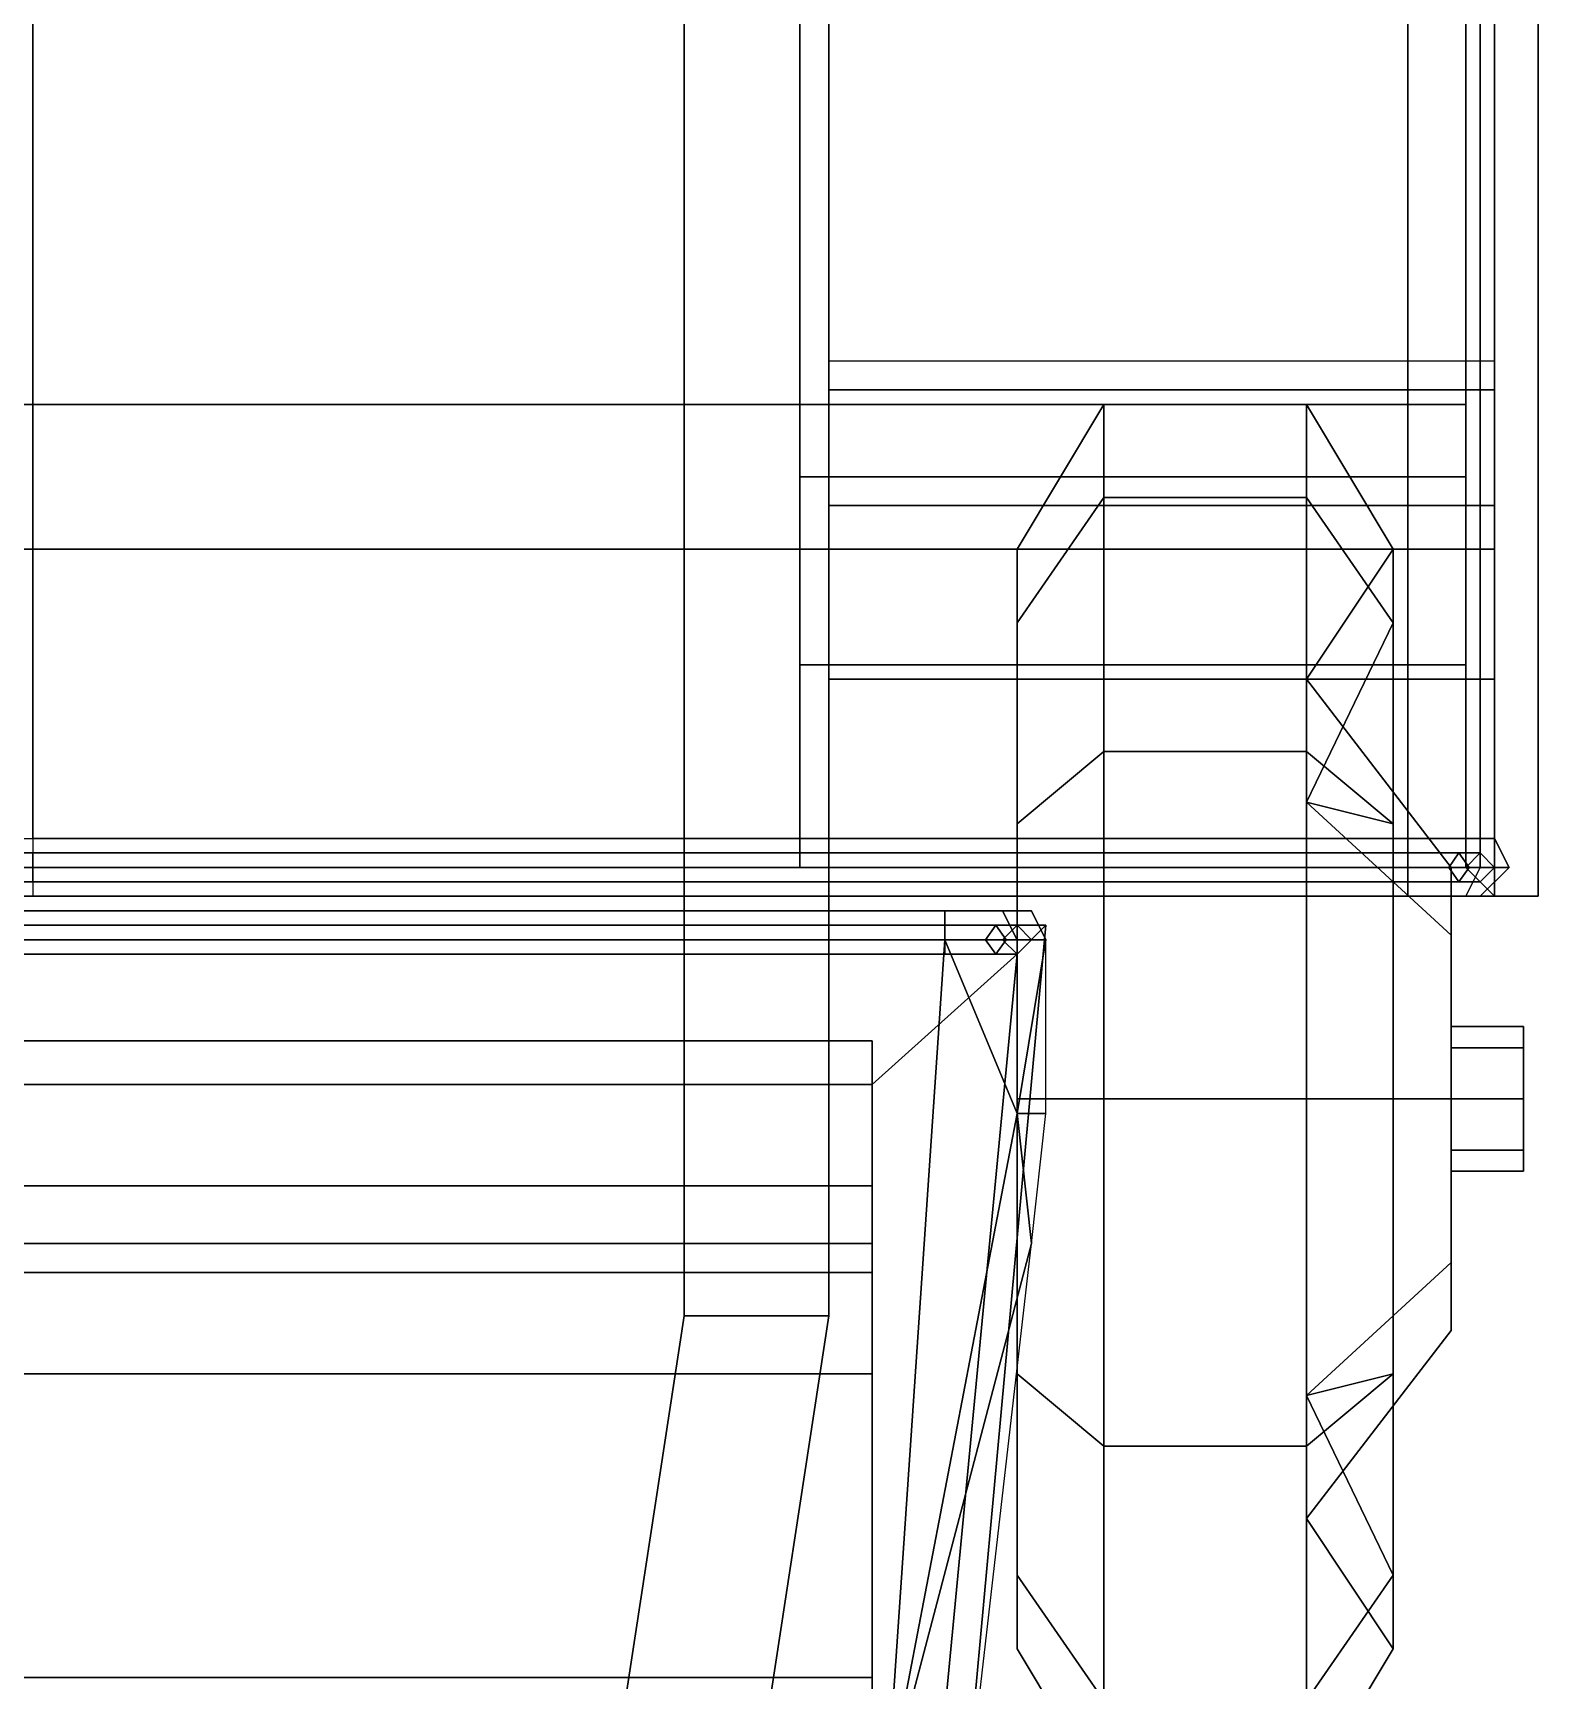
# Model space of a CAD drawing. Header units: millimetres. Extents: x -1 to 1, y -2.8 to 7.2.
# Drawn here: x 0 to 1.04, y -0.962 to 0.177 of the extents above; entities that cross this region are included whole.
import ezdxf

# ---------------------------------------------------------------- set-up
doc = ezdxf.new("R2010")
doc.units = ezdxf.units.MM
for name, color, linetype in [('cargo_box', 3, 'Continuous'), ('cargo_in', 1, 'Continuous'), ('frame', 5, 'Continuous'), ('internals', 5, 'Continuous'), ('tent', 1, 'Continuous'), ('wheels', 2, 'Continuous')]:
    doc.layers.add(name, color=color, linetype=linetype)

msp = doc.modelspace()

# ---------------------------------------------------------------- linework, layer by layer
for points in [[(0.7000000000000001, -0.4399999999999999, 1.64), (0.7000000000000001, -0.4399999999999999, 0.88), (-0.7000000000000001, -0.4399999999999999, 0.88), (-0.7000000000000001, -0.4399999999999999, 1.64)], [(0.7000000000000001, -0.4399999999999999, 0.88), (0.6, -1.53, 0.86), (-0.6, -1.53, 0.86), (-0.7000000000000001, -0.4399999999999999, 0.88)], [(-0.7000000000000003, -0.4399999999999999, 1.64), (-0.6800000000000002, -0.46, 1.64), (0.68, -0.4599999999999997, 1.64), (0.7000000000000001, -0.4399999999999999, 1.64)], [(0.63, -0.44, 2.51), (0.63, -0.45, 2.5), (-0.63, -0.45, 2.5), (-0.63, -0.44, 2.51)], [(0.63, -0.45, 2.52), (0.63, -0.44, 2.51), (-0.63, -0.44, 2.51), (-0.63, -0.45, 2.52)], [(0.68, -0.46, 1.64), (0.58, -1.51, 1.64), (0.6, -1.53, 1.64), (0.7000000000000001, -0.4399999999999999, 1.64)], [(0.6, -1.53, 1.64), (0.6, -1.53, 0.86), (0.7000000000000001, -0.4399999999999999, 0.88), (0.7000000000000001, -0.4399999999999999, 1.64)], [(0.6724264068711928, -0.4499999999999998, 2.502426406871193), (0.6653553390593274, -0.4399999999999998, 2.495355339059327), (0.63, -0.4399999999999998, 2.51), (0.6299999999999999, -0.4499999999999998, 2.52)], [(0.6653553390593274, -0.4399999999999998, 2.495355339059327), (0.6582842712474618, -0.4499999999999998, 2.488284271247462), (0.6299999999999999, -0.4499999999999998, 2.5), (0.63, -0.4399999999999998, 2.51)], [(0.68, -0.4399999999999999, 2.46), (0.6699999999999999, -0.4499999999999998, 2.46), (0.6582842712474618, -0.4499999999999998, 2.488284271247462), (0.6653553390593274, -0.4399999999999998, 2.495355339059327)], [(0.69, -0.4499999999999999, 2.46), (0.68, -0.4399999999999999, 2.46), (0.6653553390593274, -0.4399999999999998, 2.495355339059327), (0.6724264068711928, -0.4499999999999998, 2.502426406871193)], [(0.6800000000000002, -0.4400000000000001, 1.64), (0.67, -0.4500000000000001, 1.64), (0.67, -0.4500000000000001, 2.46), (0.6800000000000002, -0.4400000000000001, 2.46)], [(0.6900000000000001, -0.4500000000000001, 1.64), (0.6800000000000002, -0.4400000000000001, 1.64), (0.6800000000000002, -0.4400000000000001, 2.46), (0.6900000000000001, -0.4500000000000001, 2.46)], [(0.63, -0.46, 2.51), (0.63, -0.45, 2.52), (-0.63, -0.45, 2.52), (-0.63, -0.46, 2.51)], [(0.63, -0.45, 2.5), (0.63, -0.46, 2.51), (-0.63, -0.46, 2.51), (-0.63, -0.45, 2.5)], [(0.6582842712474618, -0.4499999999999998, 2.488284271247462), (0.6653553390593273, -0.4599999999999999, 2.495355339059327), (0.6299999999999999, -0.4599999999999999, 2.51), (0.6299999999999999, -0.4499999999999998, 2.5)], [(0.6653553390593273, -0.4599999999999999, 2.495355339059327), (0.6724264068711928, -0.4499999999999998, 2.502426406871193), (0.6299999999999999, -0.4499999999999998, 2.52), (0.6299999999999999, -0.4599999999999999, 2.51)], [(0.6699999999999999, -0.4499999999999998, 2.46), (0.6799999999999999, -0.4599999999999999, 2.46), (0.6653553390593273, -0.4599999999999999, 2.495355339059327), (0.6582842712474618, -0.4499999999999998, 2.488284271247462)], [(0.6799999999999999, -0.4599999999999999, 2.46), (0.69, -0.4499999999999999, 2.46), (0.6724264068711928, -0.4499999999999998, 2.502426406871193), (0.6653553390593273, -0.4599999999999999, 2.495355339059327)], [(0.67, -0.4500000000000001, 1.64), (0.68, -0.4600000000000001, 1.64), (0.68, -0.4600000000000001, 2.46), (0.67, -0.4500000000000001, 2.46)], [(0.68, -0.4600000000000001, 1.64), (0.6900000000000001, -0.4500000000000001, 1.64), (0.6900000000000001, -0.4500000000000001, 2.46), (0.68, -0.4600000000000001, 2.46)]]:
    msp.add_3dface(points)
at = {"layer": 'cargo_box'}
for points in [[(1.01, 2.74, 1.63), (1.01, -0.4199999999999999, 1.63), (1.04, -0.4199999999999999, 1.63), (1.04, 2.77, 1.63)], [(1.04, 2.77, 1.53), (1.04, -0.4199999999999999, 1.53), (1.01, -0.4199999999999999, 1.53), (1.01, 2.74, 1.53)], [(1.04, -0.4199999999999999, 1.63), (1.04, -0.4199999999999999, 1.53), (1.04, 2.77, 1.53), (1.04, 2.77, 1.63)], [(0.99, -0.3999999999999999, 1.7), (1.01, -0.4199999999999999, 1.7), (1.01, 2.74, 1.7), (0.99, 2.72, 1.7)], [(1.01, -0.4199999999999999, 1.53), (1.01, 0.7300000000000002, 1.25), (1.01, 2.05, 1.25), (1.01, 2.74, 1.53)], [(1.01, -0.4199999999999999, 1.7), (1.01, -0.4199999999999999, 1.63), (1.01, 2.74, 1.63), (1.01, 2.74, 1.7)], [(1.01, -0.4199999999999999, 1.53), (1.01, 0.6, 1.18), (1.01, 0.7300000000000002, 1.25), (1.01, -0.4199999999999999, 1.53)], [(1.01, -0.4199999999999999, 1.53), (1.01, 0.4800000000000001, 1.09), (1.01, 0.6, 1.18), (1.01, -0.4199999999999999, 1.53)], [(1.01, -0.4199999999999999, 1.53), (1.01, 0.4000000000000001, 0.97), (1.01, 0.4800000000000001, 1.09), (1.01, -0.4199999999999999, 1.53)], [(1.01, -0.07, 0.9700000000000002), (1.01, -0.05000000000000004, 0.88), (1.01, 0.3599999999999999, 0.88), (1.01, 0.3999999999999999, 0.9700000000000002)], [(1.01, -0.1499999999999999, 1.11), (1.01, -0.06999999999999984, 0.97), (1.01, 0.3999999999999992, 0.9699999999999988)], [(1.01, -0.4199999999999999, 1.53), (1.01, -0.27, 1.21), (1.01, -0.1499999999999999, 1.11), (1.01, 0.4000000000000001, 0.97)], [(0.5500000000000003, -0.06999999999999984, 0.97), (0.5500000000000003, -0.04999999999999988, 0.8799999999999998), (1.01, -0.05000000000000004, 0.88), (1.01, -0.06999999999999984, 0.97)], [(0.5500000000000003, -0.1499999999999999, 1.11), (0.5500000000000003, -0.06999999999999984, 0.97), (1.01, -0.06999999999999984, 0.97), (1.01, -0.1499999999999999, 1.11)], [(0.5500000000000003, -0.2699999999999991, 1.21), (0.5500000000000003, -0.1499999999999999, 1.11), (1.01, -0.1499999999999999, 1.11), (1.01, -0.27, 1.21)], [(0.55, -0.3999999999999999, 1.27), (0.5500000000000003, -0.2699999999999991, 1.21), (1.01, -0.27, 1.21), (1.01, -0.3999999999999999, 1.27)], [(1.01, -0.4199999999999999, 1.53), (1.01, -0.3999999999999999, 1.27), (1.01, -0.27, 1.21), (1.01, -0.4199999999999999, 1.53)], [(0, -0.39, 2.81), (0, -0.4, 2.799999999999999), (-0.95, -0.4, 2.56), (-0.95, -0.39, 2.57)], [(0, -0.4, 2.82), (0, -0.39, 2.81), (-0.95, -0.39, 2.57), (-0.95, -0.4, 2.58)], [(0, -0.39, 2.81), (0, -0.4, 2.82), (0.95, -0.4000000000000001, 2.58), (0.95, -0.3900000000000001, 2.57)], [(0, -0.4, 2.799999999999999), (0, -0.39, 2.81), (0.95, -0.3900000000000001, 2.57), (0.95, -0.4000000000000001, 2.56)], [(0.9853553390593275, -0.3899999999999998, 2.555355339059327), (0.9782842712474618, -0.3999999999999999, 2.548284271247462), (0.9499999999999998, -0.3999999999999999, 2.56), (0.95, -0.3899999999999998, 2.569999999999999)], [(0.9924264068711928, -0.3999999999999999, 2.562426406871193), (0.9853553390593275, -0.3899999999999998, 2.555355339059327), (0.95, -0.3899999999999998, 2.569999999999999), (0.9499999999999998, -0.3999999999999999, 2.58)], [(1, -0.3899999999999999, 2.52), (0.9899999999999998, -0.3999999999999999, 2.52), (0.9782842712474618, -0.3999999999999999, 2.548284271247462), (0.9853553390593275, -0.3899999999999998, 2.555355339059327)], [(1.01, -0.3999999999999999, 2.52), (1, -0.3899999999999999, 2.52), (0.9853553390593275, -0.3899999999999998, 2.555355339059327), (0.9924264068711928, -0.3999999999999999, 2.562426406871193)], [(1, -0.3900000000000001, 1.7), (0.99, -0.4000000000000001, 1.7), (0.99, -0.4000000000000001, 2.52), (1, -0.3900000000000001, 2.52)], [(1.01, -0.4000000000000001, 1.7), (1, -0.3900000000000001, 1.7), (1, -0.3900000000000001, 2.52), (1.01, -0.4000000000000001, 2.52)], [(-0.99, -0.3999999999999999, 1.7), (-1.01, -0.4199999999999999, 1.7), (1.01, -0.4199999999999999, 1.7), (0.99, -0.3999999999999999, 1.7)], [(0, -0.4, 2.799999999999999), (0, -0.41, 2.81), (-0.95, -0.41, 2.57), (-0.95, -0.4, 2.56)], [(0, -0.41, 2.81), (0, -0.4, 2.82), (-0.95, -0.4, 2.58), (-0.95, -0.41, 2.57)], [(0, -0.4, 2.82), (0, -0.41, 2.81), (0.95, -0.4100000000000001, 2.57), (0.95, -0.4000000000000001, 2.58)], [(0, -0.41, 2.81), (0, -0.4, 2.799999999999999), (0.95, -0.4000000000000001, 2.56), (0.95, -0.4100000000000001, 2.57)], [(0.55, -0.42, 1.27), (0.55, -0.3999999999999999, 1.27), (1.01, -0.3999999999999999, 1.27), (1.01, -0.42, 1.27)], [(0.9853553390593273, -0.4099999999999999, 2.555355339059327), (0.9924264068711928, -0.3999999999999999, 2.562426406871193), (0.9499999999999998, -0.3999999999999999, 2.58), (0.9499999999999998, -0.4099999999999999, 2.569999999999999)], [(0.9782842712474618, -0.3999999999999999, 2.548284271247462), (0.9853553390593273, -0.4099999999999999, 2.555355339059327), (0.9499999999999998, -0.4099999999999999, 2.569999999999999), (0.9499999999999998, -0.3999999999999999, 2.56)], [(0.9899999999999998, -0.3999999999999999, 2.52), (1, -0.4099999999999999, 2.52), (0.9853553390593273, -0.4099999999999999, 2.555355339059327), (0.9782842712474618, -0.3999999999999999, 2.548284271247462)], [(1, -0.4099999999999999, 2.52), (1.01, -0.3999999999999999, 2.52), (0.9924264068711928, -0.3999999999999999, 2.562426406871193), (0.9853553390593273, -0.4099999999999999, 2.555355339059327)], [(0.99, -0.4000000000000001, 1.7), (1, -0.4100000000000001, 1.7), (1, -0.4100000000000001, 2.52), (0.99, -0.4000000000000001, 2.52)], [(1, -0.4100000000000001, 1.7), (1.01, -0.4000000000000001, 1.7), (1.01, -0.4000000000000001, 2.52), (1, -0.4100000000000001, 2.52)], [(1.01, -0.4199999999999999, 1.53), (1.01, -0.42, 1.27), (1.01, -0.3999999999999999, 1.27), (1.01, -0.4199999999999999, 1.53)], [(-1.01, -0.4199999999999999, 1.7), (-1.01, -0.4199999999999999, 1.27), (1.01, -0.42, 1.27), (1.01, -0.4199999999999999, 1.7)], [(1.01, -0.4199999999999999, 1.63), (1.01, -0.4199999999999999, 1.53), (1.04, -0.4199999999999999, 1.53), (1.04, -0.4199999999999999, 1.63)]]:
    msp.add_3dface(points, dxfattribs=at)
at = {"layer": 'cargo_in'}
for points in [[(0.99, 2.05, 1.27), (0.99, 0.73, 1.27), (0.99, -0.3999999999999999, 1.7), (0.99, 2.72, 1.7)], [(0.99, 0.6, 1.2), (0.99, -0.2600000000000001, 1.22), (0.99, -0.4, 1.29), (0.99, 0.73, 1.27)], [(0.99, 0.73, 1.27), (0.99, -0.3999999999999997, 1.29), (0.99, -0.3999999999999999, 1.7), (0.99, 0.73, 1.27)], [(0.99, 0.47, 1.1), (0.99, -0.130000000000001, 1.110000000000001), (0.99, -0.2600000000000002, 1.22), (0.99, 0.6, 1.2)], [(0.9900000000000001, 0.4199999999999996, 1.020000000000001), (0.9900000000000001, -0.08000000000000032, 1.020000000000001), (0.99, -0.1300000000000003, 1.11), (0.99, 0.47, 1.1)], [(-0.5299999999999999, 0.4200000000000008, 1.019999999999999), (-0.5299999999999999, -0.0799999999999992, 1.019999999999999), (0.5300000000000001, -0.07999999999999963, 1.02), (0.53, 0.4199999999999999, 1.02)], [(0.53, 0.4199999999999999, 1.02), (0.53, -0.08000000000000002, 1.02), (0.99, -0.08000000000000002, 1.02), (0.99, 0.4199999999999999, 1.02)], [(-0.53, -0.07999999999999857, 1.019999999999999), (-0.53, -0.3999999999999999, 1.02), (0.5300000000000001, -0.3999999999999999, 1.02), (0.53, -0.0799999999999994, 1.02)], [(0.99, -0.1300000000000003, 1.11), (0.9900000000000001, -0.07999999999999963, 1.02), (0.5300000000000001, -0.07999999999999963, 1.02), (0.53, -0.1300000000000003, 1.11)], [(0.53, -0.4, 1.29), (0.53, -0.2600000000000002, 1.22), (0.53, -0.08000000000000002, 1.02), (0.53, -0.3999999999999999, 1.02)], [(0.53, -0.1300000000000003, 1.11), (0.53, -0.1300000000000003, 1.11), (0.53, -0.08000000000000002, 1.02), (0.53, -0.2600000000000002, 1.22)], [(0.99, -0.2600000000000002, 1.22), (0.99, -0.1300000000000003, 1.11), (0.53, -0.1300000000000003, 1.11), (0.53, -0.2600000000000002, 1.22)], [(0.99, -0.4, 1.29), (0.99, -0.2600000000000002, 1.22), (0.53, -0.2600000000000002, 1.22), (0.53, -0.4, 1.29)], [(-0.99, -0.4, 1.29), (-0.99, -0.3999999999999999, 1.7), (0.99, -0.3999999999999999, 1.7), (0.99, -0.4, 1.29)], [(-0.53, -0.3999999999999999, 1.02), (-0.53, -0.4, 1.29), (0.53, -0.4, 1.29), (0.53, -0.3999999999999999, 1.02)]]:
    msp.add_3dface(points, dxfattribs=at)
at = {"layer": 'frame'}
for points in [[(0.55, 2.399999999999999, 0.79), (0.55, -0.71, 0.6900000000000001), (0.45, -0.71, 0.6900000000000001), (0.45, 2.3, 0.79)], [(0.45, 2.3, 0.96), (0.45, -0.71, 0.86), (0.55, -0.71, 0.86), (0.55, 2.399999999999999, 0.96)], [(0.55, -0.71, 0.86), (0.55, -0.71, 0.6900000000000001), (0.55, 2.399999999999999, 0.79), (0.55, 2.399999999999999, 0.96)], [(0.45, 2.3, 0.79), (0.45, -0.71, 0.6900000000000001), (0.45, -0.71, 0.86), (0.45, 2.3, 0.96)], [(0.2999999999999999, -1.69, 0.6900000000000001), (0.2999999999999999, -1.69, 0.86), (0.45, -0.71, 0.86), (0.45, -0.71, 0.6900000000000001)], [(0.45, -0.71, 0.86), (0.2999999999999999, -1.69, 0.86), (0.4, -1.69, 0.86), (0.55, -0.71, 0.8599999999999999)], [(0.55, -0.71, 0.69), (0.4, -1.69, 0.6900000000000001), (0.2999999999999999, -1.69, 0.6900000000000001), (0.45, -0.71, 0.6900000000000001)], [(0.55, -0.71, 0.8599999999999999), (0.4, -1.69, 0.86), (0.4, -1.69, 0.6900000000000001), (0.55, -0.71, 0.69)]]:
    msp.add_3dface(points, dxfattribs=at)
at = {"layer": 'internals'}
for points in [[(0.68, -0.4600000000000001, 0.91), (0.68, -0.46, 1.64), (-0.68, -0.46, 1.64), (-0.68, -0.4599999999999999, 0.91)], [(-0.68, -0.4599999999999999, 0.91), (-0.58, -0.55, 0.9100000000000001), (0.58, -0.55, 0.9100000000000001), (0.68, -0.4600000000000001, 0.91)], [(0.58, -0.96, 0.91), (0.58, -1.51, 0.91), (0.68, -0.4600000000000001, 0.91), (0.5800000000000001, -0.55, 0.91)], [(0.58, -1.51, 0.91), (0.58, -1.51, 1.64), (0.6800000000000002, -0.46, 1.64), (0.68, -0.4600000000000002, 0.91)], [(-0.58, -0.52, 1.81), (-0.58, -0.62, 1.83), (0.58, -0.62, 1.83), (0.58, -0.52, 1.81)], [(-0.58, -0.55, 1.41), (-0.58, -0.52, 1.81), (0.58, -0.52, 1.81), (0.58, -0.55, 1.41)], [(0.5800000000000001, -0.62, 1.83), (0.58, -0.68, 1.81), (0.58, -0.55, 1.41), (0.58, -0.52, 1.81)], [(-0.58, -0.55, 0.91), (-0.58, -0.55, 1.41), (0.58, -0.55, 1.41), (0.58, -0.55, 0.91)], [(0.58, -0.96, 1.36), (0.58, -0.96, 0.91), (0.5800000000000001, -0.55, 0.91), (0.58, -0.75, 1.36)], [(0.58, -0.68, 1.81), (0.58, -0.75, 1.36), (0.5800000000000001, -0.55, 0.91), (0.58, -0.55, 1.41)], [(-0.58, -0.62, 1.83), (-0.58, -0.66, 1.83), (0.58, -0.66, 1.83), (0.58, -0.62, 1.83)], [(0.58, -0.66, 1.83), (0.58, -0.68, 1.81), (0.5800000000000001, -0.62, 1.83)], [(-0.58, -0.66, 1.83), (-0.58, -0.68, 1.81), (0.58, -0.68, 1.81), (0.58, -0.66, 1.83)], [(-0.58, -0.68, 1.81), (-0.58, -0.75, 1.36), (0.58, -0.75, 1.36), (0.58, -0.68, 1.81)], [(-0.58, -0.75, 1.36), (-0.58, -0.96, 1.36), (0.58, -0.96, 1.36), (0.58, -0.75, 1.36)], [(-0.58, -0.96, 0.91), (-0.58, -1.51, 0.91), (0.58, -1.51, 0.91), (0.58, -0.96, 0.91)], [(-0.58, -0.96, 1.36), (-0.58, -0.96, 0.91), (0.58, -0.96, 0.91), (0.58, -0.96, 1.36)]]:
    msp.add_3dface(points, dxfattribs=at)
at = {"layer": 'tent'}
for points in [[(1.01, -0.3800000000000001, 1.7), (1.01, 0.62, 1.7), (1.01, 0.2000000000000002, 2.34), (1.01, 0.04000000000000004, 2.34)], [(-0.95, 0.4199999999999999, 2.54), (-0.95, -0.1799999999999999, 2.54), (0, -0.1799999999999999, 2.78), (0, 0.4199999999999999, 2.78)], [(0.9499999999999998, -0.1799999999999997, 2.54), (0.95, 0.4199999999999999, 2.54), (3.673819061467131e-17, 0.4199999999999999, 2.78), (-3.673819061467131e-17, -0.1799999999999997, 2.78)], [(0.9999999999999999, -0.1799999999999997, 2.52), (1, 0.4199999999999999, 2.52), (0.95, 0.4199999999999999, 2.54), (0.9499999999999998, -0.1799999999999997, 2.54)], [(1.01, -0.1799999999999997, 2.49), (1.01, 0.4199999999999999, 2.49), (1, 0.4199999999999999, 2.52), (0.9999999999999999, -0.1799999999999997, 2.52)], [(1.01, 0.04000000000000004, 2.44), (1.01, 0.2000000000000002, 2.44), (1.01, 0.4199999999999999, 2.49), (1.01, -0.1799999999999999, 2.49)], [(1.01, 0.04000000000000004, 2.34), (1.01, 0.04000000000000004, 2.34), (1.01, 0.02000000000000046, 2.36), (1.01, -0.3800000000000001, 1.7)], [(1.01, -0.1799999999999999, 2.49), (1.01, 0.02000000000000046, 2.42), (1.01, 0.04000000000000004, 2.44), (1.01, -0.1799999999999999, 2.49)], [(1.01, -0.3800000000000001, 1.7), (1.01, 0.02000000000000046, 2.36), (1.01, 0.02000000000000046, 2.42), (1.01, -0.1799999999999999, 2.49)], [(-0.95, -0.1799999999999999, 2.54), (-0.95, -0.3800000000000001, 2.57), (0, -0.3800000000000001, 2.81), (0, -0.1799999999999999, 2.78)], [(0.95, -0.3800000000000001, 2.57), (0.95, -0.1799999999999999, 2.54), (0, -0.1799999999999999, 2.78), (0, -0.3800000000000001, 2.81)], [(1, -0.3800000000000001, 2.55), (1, -0.1799999999999999, 2.52), (0.95, -0.1799999999999999, 2.54), (0.95, -0.3800000000000001, 2.57)], [(1.01, -0.3800000000000001, 2.52), (1.01, -0.1799999999999999, 2.49), (1, -0.1799999999999999, 2.52), (1, -0.3800000000000001, 2.55)], [(1.01, -0.3800000000000001, 1.7), (1.01, -0.3800000000000001, 1.7), (1.01, -0.1799999999999999, 2.49), (1.01, -0.3800000000000001, 2.52)], [(1.01, -0.3800000000000001, 1.7), (1.01, -0.3800000000000001, 1.7), (1.01, -0.1799999999999999, 2.49), (1.01, -0.3800000000000001, 2.52)], [(0.9499999999999994, -0.4000000000000004, 2.59), (0.9499999999999994, -0.3799999999999999, 2.57), (-5.229069130821551e-16, -0.3799999999999999, 2.81), (-5.253561257897999e-16, -0.4000000000000004, 2.83)], [(0.9999999999999994, -0.4000000000000004, 2.57), (0.9999999999999994, -0.3799999999999999, 2.55), (0.9499999999999994, -0.3799999999999999, 2.57), (0.9499999999999994, -0.4000000000000004, 2.59)], [(1.019999999999999, -0.4000000000000004, 2.52), (1.01, -0.3799999999999999, 2.52), (0.9999999999999994, -0.3799999999999999, 2.55), (0.9999999999999994, -0.4000000000000004, 2.57)], [(1.019999999999999, -0.4000000000000004, 1.7), (1.01, -0.3799999999999999, 1.7), (1.01, -0.3799999999999999, 2.52), (1.019999999999999, -0.4000000000000004, 2.52)], [(0.9499999999999994, -0.4200000000000008, 2.57), (0.9499999999999994, -0.4000000000000004, 2.59), (-5.253561257897999e-16, -0.4000000000000004, 2.83), (-5.278053384974446e-16, -0.4200000000000008, 2.81)], [(0.9899999999999994, -0.4200000000000008, 2.55), (0.9999999999999994, -0.4000000000000004, 2.57), (0.9499999999999994, -0.4000000000000004, 2.59), (0.9499999999999994, -0.4200000000000008, 2.57)], [(0.9999999999999994, -0.4200000000000008, 2.52), (1.019999999999999, -0.4000000000000004, 2.52), (0.9999999999999994, -0.4000000000000004, 2.57), (0.9899999999999994, -0.4200000000000008, 2.55)], [(0.9999999999999994, -0.4200000000000008, 1.7), (1.019999999999999, -0.4000000000000004, 1.7), (1.019999999999999, -0.4000000000000004, 2.52), (0.9999999999999994, -0.4200000000000008, 2.52)], [(-1.000000000000001, -0.4200000000000008, 2.52), (0.9999999999999994, -0.4200000000000008, 2.52), (0.9899999999999994, -0.4200000000000008, 2.55), (-0.9900000000000005, -0.4200000000000008, 2.55)], [(-0.08000000000000007, -0.4200000000000004, 2.44), (0.08000000000000007, -0.4200000000000004, 2.44), (0.9999999999999993, -0.4200000000000008, 2.52), (-1.000000000000001, -0.4200000000000008, 2.52)], [(-1.000000000000001, -0.4200000000000008, 1.7), (0.9999999999999994, -0.4200000000000008, 1.7), (0.08000000000000007, -0.4200000000000004, 2.34), (-0.08000000000000007, -0.4200000000000004, 2.34)], [(-0.9900000000000005, -0.4200000000000008, 2.55), (0.9899999999999994, -0.4200000000000008, 2.55), (0.9499999999999994, -0.4200000000000008, 2.57), (-0.9500000000000005, -0.4200000000000008, 2.57)], [(-0.9500000000000005, -0.4200000000000008, 2.57), (-0.9500000000000005, -0.4200000000000008, 2.57), (0.9499999999999994, -0.4200000000000008, 2.57), (-5.278053384974446e-16, -0.4200000000000008, 2.81)], [(0.9999999999999994, -0.4200000000000008, 1.7), (0.9999999999999994, -0.4200000000000008, 1.7), (0.1000000000000001, -0.4200000000000004, 2.36), (0.08000000000000007, -0.4200000000000004, 2.34)], [(0.1000000000000001, -0.4200000000000004, 2.42), (0.1000000000000001, -0.4200000000000004, 2.42), (0.9999999999999994, -0.4200000000000008, 2.52), (0.08000000000000007, -0.4200000000000004, 2.44)], [(0.1000000000000001, -0.4200000000000004, 2.36), (0.9999999999999994, -0.4200000000000008, 1.7), (0.9999999999999993, -0.4200000000000008, 2.52), (0.1000000000000001, -0.4200000000000004, 2.42)], [(0.6900000000000001, -0.43, 1.64), (-0.6900000000000001, -0.43, 1.64), (-0.08000000000000013, -0.4299999999999997, 2.34), (0.08000000000000002, -0.4299999999999997, 2.34)], [(0.08000000000000002, -0.4299999999999997, 2.44), (-0.08000000000000013, -0.4299999999999997, 2.44), (-0.67, -0.43, 2.5), (0.67, -0.43, 2.5)], [(0.67, -0.43, 2.5), (-0.67, -0.43, 2.5), (-0.63, -0.43, 2.52), (0.6299999999999999, -0.43, 2.52)], [(-0.63, -0.43, 2.52), (-0.63, -0.45, 2.53), (0.63, -0.4499999999999998, 2.53), (0.63, -0.43, 2.52)], [(0.6900000000000001, -0.43, 1.64), (0.08000000000000002, -0.4299999999999997, 2.34), (0.1, -0.4299999999999997, 2.36), (0.6900000000000001, -0.43, 1.64)], [(0.67, -0.43, 2.5), (0.1, -0.4299999999999997, 2.42), (0.08000000000000002, -0.4299999999999997, 2.44), (0.67, -0.43, 2.5)], [(0.6900000000000001, -0.43, 1.64), (0.1, -0.4299999999999997, 2.36), (0.1, -0.4299999999999997, 2.42), (0.6900000000000002, -0.43, 2.45)], [(0.6900000000000002, -0.43, 2.45), (0.09999999999999998, -0.4299999999999997, 2.42), (0.09999999999999994, -0.4299999999999997, 2.42), (0.6700000000000002, -0.43, 2.5)], [(0.63, -0.43, 2.52), (0.63, -0.4499999999999998, 2.53), (0.68, -0.4499999999999998, 2.51), (0.67, -0.43, 2.5)], [(0.6700000000000003, -0.43, 2.5), (0.68, -0.4499999999999998, 2.51), (0.7000000000000001, -0.45, 2.46), (0.6900000000000002, -0.43, 2.45)], [(0.6900000000000002, -0.43, 2.45), (0.7000000000000001, -0.45, 2.46), (0.7000000000000001, -0.4499999999999998, 1.64), (0.6900000000000001, -0.43, 1.64)], [(-0.63, -0.45, 2.53), (-0.59, -1.04, 2.42), (0.59, -1.04, 2.42), (0.63, -0.45, 2.53)], [(0.63, -0.45, 2.53), (0.59, -1.04, 2.42), (0.59, -1.04, 2.42), (0.68, -0.5700000000000001, 2.46)], [(0.63, -0.45, 2.53), (0.68, -0.5700000000000001, 2.46), (0.68, -0.5700000000000001, 2.46), (0.6800000000000003, -0.4499999999999998, 2.51)], [(0.7000000000000001, -0.45, 2.46), (0.68, -0.5700000000000001, 2.46), (0.7000000000000001, -0.5700000000000001, 1.64), (0.7000000000000001, -0.4499999999999998, 1.64)], [(0.6800000000000003, -0.4499999999999998, 2.51), (0.68, -0.5700000000000001, 2.46), (0.68, -0.5700000000000001, 2.46), (0.7000000000000001, -0.45, 2.46)], [(0.59, -1.04, 2.42), (0.59, -1.04, 2.42), (0.6900000000000001, -0.66, 2.325), (0.68, -0.5700000000000001, 2.46)], [(0.6900000000000001, -0.66, 2.325), (0.7000000000000001, -0.5700000000000001, 1.64), (0.7000000000000001, -0.5700000000000001, 1.64), (0.68, -0.5700000000000001, 2.46)], [(0.59, -1.04, 2.42), (0.59, -1.53, 2.19), (0.5899999999999999, -1.53, 2.14), (0.6900000000000001, -0.66, 2.325)]]:
    msp.add_3dface(points, dxfattribs=at)
at = {"layer": 'wheels'}
for points in [[(0.7400000000000001, -0.08000000000000007, 0.8200000000000003), (0.74, -0.1443078061834694, 0.5800000000000004), (0.68, -0.2309103465619133, 0.6300000000000003), (0.68, -0.1800000000000002, 0.8200000000000003)], [(0.74, -0.1443078061834697, 1.06), (0.7400000000000001, -0.08000000000000007, 0.8200000000000003), (0.68, -0.1800000000000002, 0.8200000000000003), (0.68, -0.2309103465619136, 1.01)], [(0.74, -0.1443078061834696, 0.5800000000000003), (0.74, -0.08000000000000007, 0.8200000000000001), (0.88, -0.08000000000000007, 0.8200000000000001), (0.88, -0.1443078061834696, 0.5800000000000003)], [(0.74, -0.08000000000000007, 0.8200000000000001), (0.74, -0.1443078061834696, 1.06), (0.88, -0.1443078061834696, 1.06), (0.88, -0.08000000000000007, 0.8200000000000001)], [(0.88, -0.1443078061834696, 0.5800000000000003), (0.88, -0.08000000000000007, 0.8200000000000001), (0.94, -0.1800000000000003, 0.8200000000000001), (0.94, -0.2309103465619134, 0.6300000000000001)], [(0.88, -0.08000000000000007, 0.8200000000000001), (0.88, -0.1443078061834696, 1.06), (0.94, -0.2309103465619134, 1.01), (0.94, -0.1800000000000003, 0.8200000000000001)], [(0.74, -0.1443078061834694, 0.5800000000000004), (0.74, -0.32, 0.4043078061834696), (0.68, -0.37, 0.4909103465619135), (0.68, -0.2309103465619133, 0.6300000000000003)], [(0.74, -0.3200000000000003, 1.235692193816531), (0.74, -0.1443078061834697, 1.06), (0.68, -0.2309103465619136, 1.01), (0.68, -0.3700000000000002, 1.149089653438087)], [(0.74, -0.3200000000000002, 0.4043078061834696), (0.74, -0.1443078061834696, 0.5800000000000003), (0.88, -0.1443078061834696, 0.5800000000000003), (0.88, -0.3200000000000002, 0.4043078061834696)], [(0.74, -0.1443078061834696, 1.06), (0.74, -0.3200000000000002, 1.235692193816531), (0.88, -0.3200000000000002, 1.235692193816531), (0.88, -0.1443078061834696, 1.06)], [(0.88, -0.3200000000000002, 0.4043078061834696), (0.88, -0.1443078061834696, 0.5800000000000003), (0.94, -0.2309103465619134, 0.6300000000000001), (0.94, -0.3700000000000002, 0.4909103465619134)], [(0.88, -0.1443078061834696, 1.06), (0.88, -0.3200000000000002, 1.235692193816531), (0.94, -0.3700000000000002, 1.149089653438087), (0.94, -0.2309103465619134, 1.01)], [(0.6799999999999998, -0.8890896534380869, 1.01), (0.68, -0.1800000000000002, 0.8200000000000003), (0.68, -0.2309103465619133, 0.6300000000000003), (0.6799999999999998, -0.9400000000000001, 0.8200000000000001)], [(0.6799999999999998, -0.7500000000000001, 1.149089653438087), (0.68, -0.2309103465619136, 1.01), (0.68, -0.1800000000000002, 0.8200000000000003), (0.6799999999999998, -0.8890896534380869, 1.01)], [(0.9400000000000001, -0.2309103465619134, 0.6300000000000001), (0.9400000000000001, -0.1800000000000002, 0.8200000000000001), (0.88, -0.2700000000000001, 0.8200000000000001), (0.88, -0.3549390334559014, 0.6149390334559013)], [(0.9400000000000001, -0.1800000000000002, 0.8200000000000001), (0.9400000000000001, -0.2309103465619134, 1.01), (0.88, -0.3549390334559014, 1.025060966544099), (0.88, -0.2700000000000001, 0.8200000000000001)], [(0.6799999999999998, -0.9400000000000001, 0.8200000000000001), (0.68, -0.2309103465619133, 0.6300000000000003), (0.68, -0.37, 0.4909103465619135), (0.6799999999999998, -0.8890896534380869, 0.6300000000000001)], [(0.68, -0.5600000000000002, 1.2), (0.68, -0.3700000000000002, 1.149089653438087), (0.68, -0.2309103465619136, 1.01), (0.6799999999999998, -0.7500000000000001, 1.149089653438087)], [(0.9400000000000001, -0.3700000000000001, 0.4909103465619134), (0.9400000000000001, -0.2309103465619134, 0.6300000000000001), (0.88, -0.3549390334559014, 0.6149390334559013)], [(0.9400000000000001, -0.2309103465619134, 1.01), (0.9400000000000001, -0.3700000000000001, 1.149089653438087), (0.88, -0.3549390334559014, 1.025060966544099)], [(0.88, -0.3549390334559014, 0.6149390334559013), (0.88, -0.2700000000000001, 0.8200000000000001), (0.98, -0.4000000000000001, 0.8200000000000001), (0.98, -0.4468629150101526, 0.7068629150101524)], [(0.88, -0.2700000000000001, 0.8200000000000001), (0.88, -0.3549390334559014, 1.025060966544099), (0.98, -0.4468629150101525, 0.9331370849898477), (0.98, -0.4000000000000001, 0.8200000000000001)], [(0.74, -0.32, 0.4043078061834696), (0.74, -0.56, 0.3400000000000001), (0.68, -0.56, 0.4400000000000001), (0.68, -0.37, 0.4909103465619135)], [(0.74, -0.5600000000000002, 1.3), (0.74, -0.3200000000000003, 1.235692193816531), (0.68, -0.3700000000000002, 1.149089653438087), (0.68, -0.5600000000000002, 1.2)], [(0.74, -0.5600000000000003, 0.3400000000000001), (0.74, -0.3200000000000002, 0.4043078061834696), (0.88, -0.3200000000000002, 0.4043078061834696), (0.88, -0.5600000000000003, 0.3400000000000001)], [(0.74, -0.3200000000000002, 1.235692193816531), (0.74, -0.5600000000000002, 1.3), (0.88, -0.5600000000000002, 1.3), (0.88, -0.3200000000000002, 1.235692193816531)], [(0.88, -0.5600000000000003, 0.3400000000000001), (0.88, -0.3200000000000002, 0.4043078061834696), (0.94, -0.3700000000000002, 0.4909103465619134), (0.94, -0.5600000000000003, 0.4400000000000001)], [(0.88, -0.3200000000000002, 1.235692193816531), (0.88, -0.5600000000000002, 1.3), (0.94, -0.5600000000000002, 1.2), (0.94, -0.3700000000000002, 1.149089653438087)], [(0.88, -0.5600000000000002, 0.53), (0.88, -0.3549390334559014, 0.6149390334559013), (0.98, -0.4468629150101526, 0.7068629150101524), (0.98, -0.5600000000000002, 0.66)], [(0.94, -0.5600000000000003, 0.4400000000000001), (0.9400000000000001, -0.3700000000000001, 0.4909103465619134), (0.88, -0.3549390334559014, 0.6149390334559013), (0.88, -0.5600000000000002, 0.53)], [(0.9400000000000001, -0.3700000000000001, 1.149089653438087), (0.94, -0.5600000000000002, 1.2), (0.88, -0.5600000000000002, 1.11), (0.88, -0.3549390334559014, 1.025060966544099)], [(0.88, -0.3549390334559014, 1.025060966544099), (0.88, -0.5600000000000002, 1.11), (0.98, -0.5600000000000002, 0.9800000000000001), (0.98, -0.4468629150101525, 0.9331370849898477)], [(0.6799999999999998, -0.8890896534380869, 0.6300000000000001), (0.68, -0.3700000000000001, 0.4909103465619136), (0.68, -0.56, 0.4400000000000001), (0.6799999999999998, -0.7500000000000001, 0.4909103465619134)], [(0.98, -0.4000000000000001, 0.82), (0.98, -0.4468629150101524, 0.9331370849898475), (0.98, -0.5246446609406727, 0.8553553390593275), (0.98, -0.5100000000000001, 0.8200000000000001)], [(0.98, -0.4468629150101526, 0.7068629150101524), (0.98, -0.4000000000000001, 0.82), (0.98, -0.5100000000000001, 0.8200000000000001), (0.98, -0.5246446609406727, 0.7846446609406728)], [(0.98, -0.4468629150101525, 0.9331370849898475), (0.98, -0.56, 0.98), (0.98, -0.5600000000000002, 0.87), (0.98, -0.5246446609406729, 0.8553553390593274)], [(0.98, -0.5600000000000003, 0.6599999999999999), (0.98, -0.4468629150101527, 0.7068629150101522), (0.98, -0.5246446609406727, 0.7846446609406725), (0.98, -0.5600000000000002, 0.7699999999999999)], [(0.98, -0.5100000000000001, 0.8200000000000001), (0.98, -0.5246446609406727, 0.8553553390593275), (1.03, -0.5246446609406727, 0.8553553390593275), (1.03, -0.5100000000000001, 0.8200000000000001)], [(0.98, -0.5246446609406727, 0.7846446609406726), (0.98, -0.5100000000000001, 0.8200000000000001), (1.03, -0.5100000000000001, 0.8200000000000001), (1.03, -0.5246446609406727, 0.7846446609406726)], [(1.03, -0.5600000000000002, 0.77), (1.03, -0.5246446609406727, 0.7846446609406726), (1.03, -0.5100000000000001, 0.8200000000000001), (1.03, -0.5953553390593276, 0.7846446609406726)], [(1.03, -0.5953553390593276, 0.7846446609406726), (1.03, -0.5100000000000001, 0.8200000000000001), (1.03, -0.5246446609406727, 0.8553553390593275), (1.03, -0.6100000000000002, 0.8200000000000001)], [(0.98, -0.5246446609406727, 0.8553553390593275), (0.98, -0.5600000000000002, 0.8700000000000001), (1.03, -0.5600000000000002, 0.8700000000000001), (1.03, -0.5246446609406727, 0.8553553390593275)], [(0.98, -0.5600000000000002, 0.77), (0.98, -0.5246446609406727, 0.7846446609406726), (1.03, -0.5246446609406727, 0.7846446609406726), (1.03, -0.5600000000000002, 0.77)], [(1.03, -0.6100000000000002, 0.8200000000000001), (1.03, -0.5246446609406727, 0.8553553390593275), (1.03, -0.5600000000000002, 0.8700000000000001), (1.03, -0.5953553390593276, 0.8553553390593275)], [(0.74, -0.56, 0.3400000000000001), (0.7399999999999999, -0.8000000000000002, 0.4043078061834696), (0.6799999999999998, -0.7500000000000001, 0.4909103465619134), (0.68, -0.56, 0.4400000000000001)], [(0.7399999999999999, -0.8000000000000002, 1.235692193816531), (0.74, -0.5600000000000002, 1.3), (0.68, -0.5600000000000002, 1.2), (0.6799999999999998, -0.7500000000000001, 1.149089653438087)], [(0.7399999999999999, -0.8000000000000004, 0.4043078061834696), (0.74, -0.5600000000000003, 0.3400000000000001), (0.88, -0.5600000000000003, 0.3400000000000001), (0.8799999999999999, -0.8000000000000004, 0.4043078061834696)], [(0.74, -0.5600000000000002, 1.3), (0.7399999999999999, -0.8, 1.235692193816531), (0.8799999999999999, -0.8, 1.235692193816531), (0.88, -0.5600000000000002, 1.3)], [(0.8799999999999999, -0.7650609665440989, 0.6149390334559013), (0.88, -0.5600000000000002, 0.53), (0.98, -0.5600000000000002, 0.66), (0.9799999999999999, -0.6731370849898478, 0.7068629150101524)], [(0.8799999999999999, -0.8000000000000004, 0.4043078061834696), (0.88, -0.5600000000000003, 0.3400000000000001), (0.94, -0.5600000000000003, 0.4400000000000001), (0.9399999999999998, -0.7500000000000003, 0.4909103465619135)], [(0.9399999999999998, -0.7500000000000003, 0.4909103465619135), (0.94, -0.5600000000000003, 0.4400000000000001), (0.88, -0.5600000000000002, 0.53), (0.8799999999999999, -0.7650609665440989, 0.6149390334559013)], [(0.94, -0.5600000000000002, 1.2), (0.9399999999999998, -0.7500000000000001, 1.149089653438087), (0.8799999999999999, -0.7650609665440989, 1.025060966544099), (0.88, -0.5600000000000002, 1.11)], [(0.88, -0.5600000000000002, 1.11), (0.8799999999999999, -0.7650609665440989, 1.025060966544099), (0.9799999999999999, -0.6731370849898477, 0.9331370849898477), (0.98, -0.5600000000000002, 0.9800000000000001)], [(0.88, -0.5600000000000002, 1.3), (0.8799999999999999, -0.8, 1.235692193816531), (0.9399999999999998, -0.7500000000000001, 1.149089653438087), (0.94, -0.5600000000000002, 1.2)], [(0.98, -0.5600000000000002, 0.9800000000000001), (0.9799999999999999, -0.6731370849898477, 0.9331370849898477), (0.98, -0.5953553390593276, 0.8553553390593275), (0.98, -0.5600000000000002, 0.8700000000000001)], [(0.98, -0.5600000000000002, 0.8700000000000001), (0.98, -0.5953553390593276, 0.8553553390593275), (1.03, -0.5953553390593276, 0.8553553390593275), (1.03, -0.5600000000000002, 0.8700000000000001)], [(0.98, -0.5953553390593276, 0.7846446609406726), (0.98, -0.5600000000000002, 0.77), (1.03, -0.5600000000000002, 0.77), (1.03, -0.5953553390593276, 0.7846446609406726)], [(0.9799999999999999, -0.6731370849898478, 0.7068629150101525), (0.98, -0.5600000000000003, 0.66), (0.98, -0.5600000000000002, 0.77), (0.98, -0.5953553390593275, 0.7846446609406726)], [(0.9799999999999999, -0.6731370849898478, 0.9331370849898477), (0.9799999999999999, -0.7200000000000002, 0.8200000000000003), (0.98, -0.6100000000000002, 0.8200000000000001), (0.98, -0.5953553390593276, 0.8553553390593276)], [(0.98, -0.5953553390593276, 0.8553553390593275), (0.98, -0.6100000000000002, 0.8200000000000001), (1.03, -0.6100000000000002, 0.8200000000000001), (1.03, -0.5953553390593276, 0.8553553390593275)], [(0.98, -0.6100000000000002, 0.8200000000000001), (0.98, -0.5953553390593276, 0.7846446609406726), (1.03, -0.5953553390593276, 0.7846446609406726), (1.03, -0.6100000000000002, 0.8200000000000001)], [(0.9799999999999999, -0.7200000000000003, 0.8200000000000002), (0.9799999999999999, -0.6731370849898479, 0.7068629150101525), (0.98, -0.5953553390593277, 0.7846446609406726), (0.98, -0.6100000000000003, 0.8200000000000001)], [(0.8799999999999999, -0.8500000000000001, 0.8200000000000001), (0.8799999999999999, -0.7650609665440989, 0.6149390334559013), (0.9799999999999999, -0.6731370849898478, 0.7068629150101524), (0.9799999999999999, -0.7200000000000002, 0.8200000000000001)], [(0.8799999999999999, -0.7650609665440989, 1.025060966544099), (0.8799999999999999, -0.8500000000000001, 0.8200000000000001), (0.9799999999999999, -0.7200000000000002, 0.8200000000000001), (0.9799999999999999, -0.6731370849898477, 0.9331370849898477)], [(0.7399999999999999, -0.8000000000000002, 0.4043078061834696), (0.7399999999999999, -0.9756921938165307, 0.5800000000000003), (0.6799999999999998, -0.8890896534380869, 0.6300000000000001), (0.6799999999999998, -0.7500000000000001, 0.4909103465619134)], [(0.7399999999999999, -0.9756921938165307, 1.06), (0.7399999999999999, -0.8000000000000002, 1.235692193816531), (0.6799999999999998, -0.7500000000000001, 1.149089653438087), (0.6799999999999998, -0.8890896534380869, 1.01)], [(0.9399999999999998, -0.889089653438087, 0.6300000000000003), (0.9399999999999998, -0.7500000000000003, 0.4909103465619135), (0.8799999999999999, -0.7650609665440989, 0.6149390334559013)], [(0.8799999999999999, -0.9756921938165308, 0.5800000000000004), (0.8799999999999999, -0.8000000000000004, 0.4043078061834696), (0.9399999999999998, -0.7500000000000003, 0.4909103465619135), (0.9399999999999998, -0.889089653438087, 0.6300000000000003)], [(0.9399999999999998, -0.7500000000000001, 1.149089653438087), (0.9399999999999998, -0.8890896534380868, 1.01), (0.8799999999999999, -0.7650609665440989, 1.025060966544099)], [(0.8799999999999999, -0.8, 1.235692193816531), (0.8799999999999999, -0.9756921938165306, 1.06), (0.9399999999999998, -0.8890896534380868, 1.01), (0.9399999999999998, -0.7500000000000001, 1.149089653438087)], [(0.9399999999999998, -0.9400000000000002, 0.8200000000000003), (0.9399999999999998, -0.889089653438087, 0.6300000000000003), (0.8799999999999999, -0.7650609665440989, 0.6149390334559013), (0.8799999999999999, -0.8500000000000002, 0.8200000000000002)], [(0.9399999999999998, -0.8890896534380868, 1.01), (0.9399999999999998, -0.9400000000000002, 0.8200000000000003), (0.8799999999999999, -0.8500000000000002, 0.8200000000000002), (0.8799999999999999, -0.7650609665440989, 1.025060966544099)], [(0.7399999999999999, -0.9756921938165308, 0.5800000000000004), (0.7399999999999999, -0.8000000000000004, 0.4043078061834696), (0.8799999999999999, -0.8000000000000004, 0.4043078061834696), (0.8799999999999999, -0.9756921938165308, 0.5800000000000004)], [(0.7399999999999999, -0.8, 1.235692193816531), (0.7399999999999999, -0.9756921938165306, 1.06), (0.8799999999999999, -0.9756921938165306, 1.06), (0.8799999999999999, -0.8, 1.235692193816531)], [(0.7399999999999999, -0.9756921938165307, 0.5800000000000003), (0.7399999999999998, -1.04, 0.8200000000000001), (0.6799999999999998, -0.9400000000000001, 0.8200000000000001), (0.6799999999999998, -0.8890896534380869, 0.6300000000000001)], [(0.7399999999999998, -1.04, 0.8200000000000001), (0.7399999999999999, -0.9756921938165307, 1.06), (0.6799999999999998, -0.8890896534380869, 1.01), (0.6799999999999998, -0.9400000000000001, 0.8200000000000001)], [(0.8799999999999999, -1.04, 0.8200000000000003), (0.8799999999999999, -0.9756921938165308, 0.5800000000000004), (0.9399999999999998, -0.889089653438087, 0.6300000000000003), (0.9399999999999998, -0.9400000000000002, 0.8200000000000003)], [(0.8799999999999999, -0.9756921938165306, 1.06), (0.8799999999999999, -1.04, 0.8200000000000003), (0.9399999999999998, -0.9400000000000002, 0.8200000000000003), (0.9399999999999998, -0.8890896534380868, 1.01)]]:
    msp.add_3dface(points, dxfattribs=at)

doc.saveas('drawing.dxf')
